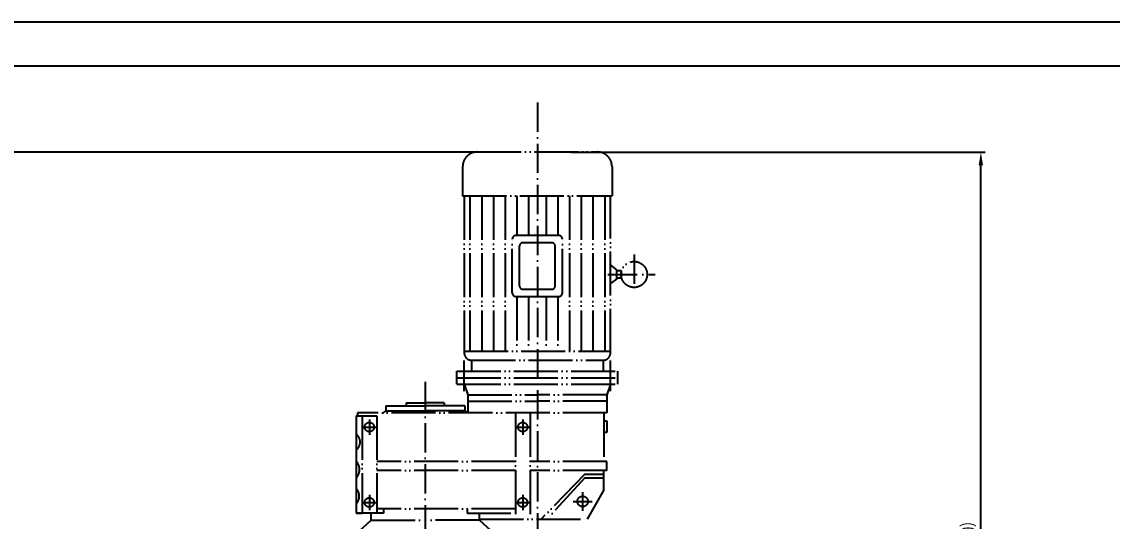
# Model space of a CAD drawing. Header units: millimetres. Extents: x 77471 to 131840, y -11230 to 75240.
# Drawn here: x 79590 to 83313, y 4317 to 6020 of the extents above; entities that cross this region are included whole.
import ezdxf

# ---------------------------------------------------------------- set-up
doc = ezdxf.new("R2010")
doc.units = ezdxf.units.MM
doc.header["$LTSCALE"] = 10
doc.header["$MEASUREMENT"] = 0
doc.linetypes.add('DASHDOT-S', pattern=[14, 10, -2, 0, -2])
doc.linetypes.add('DIVIDE-M', pattern=[39, 30, -3, 0, -3, 0, -3])
for name, color, linetype in [('cdr_dim', 7, 'Continuous'), ('cdr_dwg1', 4, 'Continuous'), ('cdr_dwg3', 1, 'DASHDOT-S')]:
    doc.layers.add(name, color=color, linetype=linetype)
doc.styles.add('HZ', font='ROMANS.shx', dxfattribs={"width": 0.7, "height": 45, "bigfont": 'HZ.shx'})
doc.styles.get("Standard").update_dxf_attribs({"font": 'ROMANS.shx', "width": 0.7, "height": 30, "bigfont": 'HZ.shx'})
doc.dimstyles.new('ISO-25', dxfattribs={"dimtxt": 2.5, "dimasz": 2.5, "dimexe": 1.25, "dimexo": 0.625, "dimtad": 1, "dimtxsty": 'Standard', "dimcen": 2.5, "dimadec": 0, "dimazin": 0, "dimtfac": 1, "dimtmove": 0, "dimatfit": 3, "dimfxl": 0, "dimarcsym": 0})

# ---------------------------------------------------------------- blocks, each defined once
blk = doc.blocks.new('*D1022')
at = {"layer": 'cdr_dim', "color": 0, "linetype": 'Continuous', "lineweight": -2}
for p, q in [((81464, 5576.4), (82879.5, 5576.4)), ((82864.5, 2954.5), (82864.5, 5531.4)), ((81938.9, 2909.5), (82879.5, 2909.5))]:
    blk.add_line(p, q, dxfattribs=at)
at = {"layer": 'cdr_dim', "color": 0, "linetype": 'Continuous'}
for points in [[(82857, 5531.4), (82872, 5531.4), (82864.5, 5576.4)], [(82857, 2954.5), (82872, 2954.5), (82864.5, 2909.5)]]:
    blk.add_solid(points, dxfattribs=at)
at = {"layer": 'Defpoints', "color": 0, "linetype": 'Continuous'}
for p in [(81464, 5576.4), (82864.5, 5576.4), (81938.9, 2909.5)]:
    blk.add_point(p, dxfattribs=at)
at = {"layer": 'cdr_dim', "color": 0, "linetype": 'Continuous', "insert": (82823.9, 4243), "char_height": 45, "attachment_point": 5, "rotation": 90, "style": 'HZ'}
blk.add_mtext('{\\fￋￎￌﾣﾤ|b0|i0|c134|p33;（}2550{\\fￋￎￌﾣﾤ|b0|i0|c134|p33;）}', dxfattribs=at)
blk = doc.blocks.new('*D1028')
at = {"layer": 'cdr_dim', "color": 0, "linetype": 'Continuous', "lineweight": -2}
for p, q in [((81145.1, 5576.4), (78388.5, 5576.4)), ((78403.5, 5531.4), (78403.5, -3160.9)), ((80967.5, -3205.9), (78388.5, -3205.9))]:
    blk.add_line(p, q, dxfattribs=at)
at = {"layer": 'cdr_dim', "color": 0, "linetype": 'Continuous'}
for points in [[(78396, 5531.4), (78411, 5531.4), (78403.5, 5576.4)], [(78396, -3160.9), (78411, -3160.9), (78403.5, -3205.9)]]:
    blk.add_solid(points, dxfattribs=at)
at = {"layer": 'Defpoints', "color": 0, "linetype": 'Continuous'}
for p in [(81145.1, 5576.4), (78403.5, -3205.9), (80967.5, -3205.9)]:
    blk.add_point(p, dxfattribs=at)
at = {"layer": 'cdr_dim', "color": 0, "linetype": 'Continuous', "insert": (78366, 1185.3), "char_height": 45, "attachment_point": 5, "rotation": 90, "style": 'HZ'}
blk.add_mtext('~8665', dxfattribs=at)

msp = doc.modelspace()

# ---------------------------------------------------------------- linework, layer by layer
at = {"color": 3, "linetype": 'DIVIDE-M', "ltscale": 0.5}
for p, q in [((81145.0925, 5576.4485), (81555.0925, 5576.4485)), ((81095.0925, 5526.4485), (81095.0925, 5426.4485)), ((81605.0925, 5526.4485), (81605.0925, 5426.4485)), ((81095.0925, 5426.4485), (81605.0925, 5426.4485)), ((81100.0925, 5426.4485), (81100.0925, 4891.4485)), ((81120.0925, 5426.4485), (81120.0925, 4896.4485)), ((81160.0925, 5426.4485), (81160.0925, 4896.4485)), ((81200.0925, 5426.4485), (81200.0925, 4896.4485)), ((81240.0925, 5426.4485), (81240.0925, 4896.4485)), ((81280.0925, 5426.4485), (81280.0925, 5291.3242)), ((81320.0925, 5426.4485), (81320.0925, 5291.3242)), ((81380.0925, 5426.4485), (81380.0925, 5291.3242)), ((81420.0925, 5426.4485), (81420.0925, 5291.3242)), ((81460.0925, 5426.4485), (81460.0925, 4896.4485)), ((81500.0925, 5426.4485), (81500.0925, 4896.4485)), ((81540.0925, 5426.4485), (81540.0925, 4896.4485)), ((81580.0925, 5426.4485), (81580.0925, 4896.4485)), ((81600.0925, 4891.4485), (81600.0925, 5426.4485)), ((81423.4259, 5291.3242), (81276.7592, 5291.3242)), ((81264.537, 5095.7686), (81264.537, 5279.102)), ((81288.9814, 5120.2131), (81288.9814, 5254.6575)), ((81398.9814, 5266.8797), (81301.2036, 5266.8797)), ((81411.2036, 5120.2131), (81411.2036, 5254.6575)), ((81435.6481, 5095.7686), (81435.6481, 5279.102)), ((81621.2661, 5173.9485), (81600.0925, 5191.5025)), ((81621.2661, 5143.9485), (81600.0925, 5127.3555)), ((81621.2661, 5143.9485), (81621.2661, 5173.9485)), ((81621.2661, 5171.6541), (81636.2661, 5171.6541)), ((81636.2661, 5145.7328), (81621.2661, 5145.7328)), ((81636.2661, 5171.6541), (81636.2661, 5145.7328)), ((81301.2036, 5107.9908), (81398.9814, 5107.9908)), ((81276.7592, 5083.5464), (81423.4259, 5083.5464)), ((81280.0925, 5083.5464), (81280.0925, 4896.4485)), ((81320.0925, 5083.5464), (81320.0925, 4896.4485)), ((81380.0925, 5083.5464), (81380.0925, 4896.4485)), ((81420.0925, 5083.5464), (81420.0925, 4896.4485)), ((81100.0925, 4896.4485), (81600.0925, 4896.4485)), ((81100.0925, 4760.0622), (81100.0925, 4864.7142)), ((81125.0925, 4866.4485), (81575.0925, 4866.4485)), ((81125.0925, 4866.4485), (81125.0925, 4828.4485)), ((81575.0925, 4866.4485), (81575.0925, 4828.4485)), ((81600.0925, 4760.0622), (81600.0925, 4864.7142)), ((81075.0925, 4828.4485), (81625.0925, 4828.4485)), ((81075.0925, 4784.4485), (81075.0925, 4828.4485)), ((81075.0925, 4806.4485), (81625.0925, 4806.4485)), ((81625.0925, 4784.4485), (81625.0925, 4828.4485)), ((81075.0925, 4784.4485), (81625.0925, 4784.4485)), ((81100.0925, 4784.4485), (81112.6925, 4748.4485)), ((81600.0925, 4784.4485), (81587.4925, 4748.4485)), ((81112.6925, 4748.4485), (81112.6925, 4686.4485)), ((81112.6925, 4748.4485), (81350.0925, 4748.4485)), ((81587.4925, 4748.4485), (81350.0925, 4748.4485)), ((81587.4925, 4748.4485), (81587.4925, 4686.4485)), ((80832.4925, 4693.4485), (80822.7086, 4686.4485)), ((80832.4925, 4710.4485), (80967.4925, 4710.4485)), ((80832.4925, 4710.4485), (80832.4925, 4693.4485)), ((80832.4925, 4693.4485), (80967.4925, 4693.4485)), ((80902.4925, 4720.4485), (80967.4925, 4720.4485)), ((80902.4925, 4720.4485), (80902.4925, 4710.4485)), ((81032.4925, 4720.4485), (80967.4925, 4720.4485)), ((81102.4925, 4710.4485), (80967.4925, 4710.4485)), ((81102.4925, 4693.4485), (80967.4925, 4693.4485)), ((81032.4925, 4720.4485), (81032.4925, 4710.4485)), ((81102.4925, 4710.4485), (81102.4925, 4693.4485)), ((81102.4925, 4693.4485), (81112.2764, 4686.4485)), ((81112.6925, 4726.4485), (81350.0925, 4726.4485)), ((81587.4925, 4726.4485), (81350.0925, 4726.4485)), ((80731.4925, 4676.4485), (80801.4925, 4676.4485)), ((80731.4925, 4676.4485), (80731.4925, 4344.4485)), ((81587.4925, 4686.4485), (80736.4925, 4686.4485)), ((80736.4925, 4686.4485), (80736.4925, 4676.4485)), ((80751.4925, 4676.4485), (80751.4925, 4344.4485)), ((80801.4925, 4676.4485), (80801.4925, 4344.4485)), ((81275.0925, 4686.4485), (81275.0925, 4324.4485)), ((81325.0925, 4686.4485), (81325.0925, 4324.4485)), ((81577.4925, 4686.4485), (81577.4925, 4520.4485)), ((81577.4925, 4659.0343), (81587.4925, 4659.0343)), ((81587.4925, 4659.0343), (81587.4925, 4619.0343)), ((81587.4925, 4619.0343), (81577.4925, 4619.0343)), ((80731.4925, 4586.4485), (80731.4925, 4424.4485)), ((81275.0925, 4520.4485), (80801.4925, 4520.4485)), ((81587.4925, 4520.4485), (81325.0925, 4520.4485)), ((81587.4925, 4490.4485), (81587.4925, 4520.4485)), ((81275.0925, 4490.4485), (80801.4925, 4490.4485)), ((81587.4925, 4490.4485), (81325.0925, 4490.4485)), ((81512.2055, 4477.2358), (81363.4944, 4324.4485)), ((81512.2055, 4477.2358), (81577.4925, 4477.2358)), ((81577.4925, 4424.4485), (81577.4925, 4490.4485)), ((81512.2055, 4464.6601), (81383.7041, 4324.4485)), ((81512.2055, 4464.6601), (81577.4925, 4464.6601)), ((81577.4925, 4424.4485), (81519.7575, 4324.4485)), ((81275.0925, 4359.4485), (80801.4925, 4359.4485)), ((80824.9688, 4359.4485), (80824.9688, 4344.4485)), ((81110.0162, 4359.4485), (81110.0162, 4344.4485)), ((80731.4925, 4344.4485), (80751.4925, 4344.4485)), ((80801.4925, 4344.4485), (80731.4925, 4344.4485)), ((80824.9688, 4344.4485), (80736.4925, 4344.4485)), ((80742.4925, 4284.4485), (80782.5036, 4320.4485)), ((80782.5036, 4320.4485), (80782.5036, 4344.4485)), ((80782.5036, 4320.4485), (80967.4925, 4320.4485)), ((81152.4814, 4320.4485), (80967.4925, 4320.4485)), ((81152.4814, 4320.4485), (80967.4925, 4320.4485)), ((81110.0162, 4344.4485), (81275.0925, 4344.4485)), ((81152.4814, 4320.4485), (81152.4814, 4344.4485)), ((81152.4814, 4324.4485), (81519.7575, 4324.4485)), ((81192.4925, 4284.4485), (81152.4814, 4320.4485))]:
    msp.add_line(p, q, dxfattribs=at)
for centre, radius in [((81680.583, 5158.6935), 44.3169), ((80776.5763, 4638.1191), 16), ((81300.2913, 4638.1191), 16), ((80776.5763, 4380.937), 16), ((81300.2913, 4380.937), 16), ((81504.8286, 4384.5231), 18)]:
    msp.add_circle(centre, radius, dxfattribs=at)
for centre, radius, start, end in [((81145.0925, 5526.4485), 50, 90, 180), ((81555.0925, 5526.4485), 50, 0, 90), ((81276.7592, 5279.102), 12.2222, 90, 180), ((81423.4259, 5279.102), 12.2222, 0, 90), ((81301.2036, 5254.6575), 12.2222, 90, 180), ((81398.9814, 5254.6575), 12.2222, 0, 90), ((81301.2036, 5120.2131), 12.2222, 180, 270), ((81398.9814, 5120.2131), 12.2222, 270, 0), ((81276.7592, 5095.7686), 12.2222, 180, 270), ((81423.4259, 5095.7686), 12.2222, 270, 0), ((81125.0925, 4891.4485), 25, 180, 270), ((81575.0925, 4891.4485), 25, 270, 0), ((80710.4108, 4586.7656), 34.5895, 307.5522464, 52.4477536), ((80697.0266, 4492.9607), 45.8465, 318.7437814, 41.2562398), ((80703.6095, 4402.2724), 38.6932, 316.1055141, 43.894494)]:
    msp.add_arc(centre, radius, start, end, dxfattribs=at)
at = {"layer": 'cdr_dim', "linetype": 'Continuous'}
msp.add_line((77470.7138, 6020.4594), (86380.7138, 6020.4594), dxfattribs=at)
at = {"layer": 'cdr_dwg1', "linetype": 'Continuous'}
msp.add_line((77845.7138, 5870.4594), (86230.7138, 5870.4594), dxfattribs=at)
at = {"layer": 'cdr_dwg3', "linetype": 'DASHDOT-S'}
for p, q in [((81350.0925, 5744.9051), (81350.0925, 4196.3039)), ((81680.583, 5226.7596), (81680.583, 5091.1374)), ((81590.454, 5158.9485), (81752.7012, 5158.9485)), ((80967.4925, 4791.9292), (80967.4925, -3368.4334)), ((80776.5763, 4664.3364), (80776.5763, 4611.9019)), ((81300.2913, 4664.3364), (81300.2913, 4611.9019)), ((80750.359, 4638.1191), (80802.7936, 4638.1191)), ((81274.074, 4638.1191), (81326.5086, 4638.1191)), ((80776.5763, 4407.1542), (80776.5763, 4354.7197)), ((81300.2913, 4407.1542), (81300.2913, 4354.7197)), ((81504.8286, 4416.5042), (81504.8286, 4352.542)), ((80750.359, 4380.937), (80802.7936, 4380.937)), ((81274.074, 4380.937), (81326.5086, 4380.937)), ((81472.8475, 4384.5231), (81536.8097, 4384.5231))]:
    msp.add_line(p, q, dxfattribs=at)

# ---------------------------------------------------------------- dimensions: what is measured, and where the dimension line sits
at = {"layer": 'cdr_dim', "linetype": 'Continuous'}
for base, p1, p2, text, picture, middle in [((78403.4829, -3205.8864), (81145.0925, 5576.4485), (80967.4925, -3205.8864), '~8665', '*D1028', (78365.9829, 1185.2811)), ((82864.5285, 5576.4485), (81938.919, 2909.4767), (81463.9925, 5576.4485), '{\\f宋体|b0|i0|c134|p33;（}2550{\\f宋体|b0|i0|c134|p33;）}', '*D1022', (82823.9035, 4242.9626))]:
    dim = msp.add_linear_dim(base=base, p1=p1, p2=p2, angle=90, text=text, dimstyle='ISO-25', override={"dimscale": 15, "dimtxt": 30, "dimasz": 3, "dimexe": 1, "dimexo": 0, "dimgap": 1, "dimrnd": 1, "dimtxsty": 'HZ', "dimatfit": 1, "dimtvp": 0.1}, dxfattribs=at)
    dim.commit()
    dim.dimension.update_dxf_attribs({"geometry": picture, "text_midpoint": middle})

doc.saveas('drawing.dxf')
